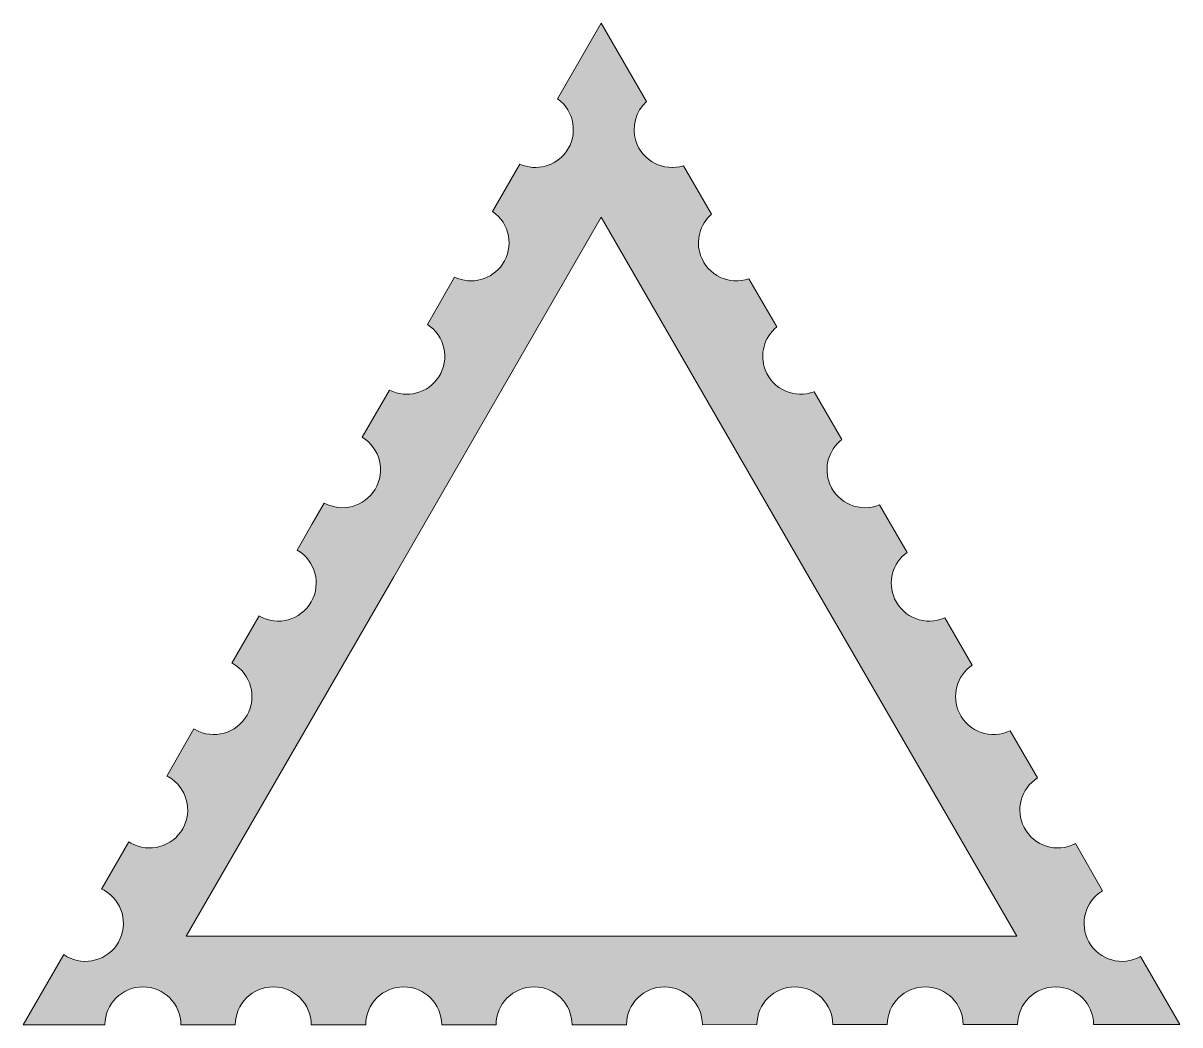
# Model space of a CAD drawing. Extents: x 36 to 828, y 89 to 775.
import ezdxf

# ---------------------------------------------------------------- set-up
doc = ezdxf.new("R2010")
doc.units = 0
doc.header["$MEASUREMENT"] = 0
doc.layers.add('Layer 1', color=7, linetype='Continuous')

msp = doc.modelspace()

# ---------------------------------------------------------------- hatches: boundary and pattern name
at = {"layer": 'Layer 1', "true_color": 0xffffff}
h = msp.add_hatch(color=7, dxfattribs=at)
h.dxf.hatch_style = 2
edge = h.paths.add_edge_path()
edge.add_spline(control_points=[(801.11, 135.78), (788.57, 128.79), (772.73, 133.28), (765.73, 145.82), (758.88, 158.1), (763.03, 173.59), (775.09, 180.8), (775.09, 180.8), (756.43, 213.11), (756.43, 213.11), (743.7, 206.48), (728.01, 211.41), (721.37, 224.14), (715.14, 236.09), (719.08, 250.83), (730.45, 258.07), (730.45, 258.07), (711.75, 290.44), (711.75, 290.44), (698.83, 284.18), (683.29, 289.57), (677.02, 302.48), (671.38, 314.1), (675.13, 328.09), (685.81, 335.34), (685.81, 335.34), (667.07, 367.78), (667.07, 367.78), (653.97, 361.89), (638.57, 367.74), (632.69, 380.84), (627.63, 392.1), (631.18, 405.36), (641.18, 412.59), (641.18, 412.59), (629.9, 432.12), (629.9, 432.12), (629.9, 432.12), (622.37, 445.15), (622.37, 445.15), (609.11, 439.64), (593.9, 445.92), (588.39, 459.18), (583.86, 470.06), (587.23, 482.62), (596.58, 489.79), (596.58, 489.79), (577.65, 522.55), (577.65, 522.55), (564.25, 517.43), (549.22, 524.14), (544.1, 537.54), (540.09, 548.03), (543.26, 559.91), (551.98, 566.99), (551.98, 566.99), (532.93, 599.95), (532.93, 599.95), (519.37, 595.22), (504.54, 602.38), (499.82, 615.95), (496.3, 626.02), (499.3, 637.22), (507.37, 644.19), (507.37, 644.19), (488.21, 677.37), (488.21, 677.37), (474.52, 673.04), (459.9, 680.63), (455.57, 694.32), (452.52, 703.97), (455.34, 714.51), (462.8, 721.34), (462.8, 721.34), (431.8, 775), (431.8, 775), (431.8, 775), (401.94, 723.25), (401.94, 723.25), (413.59, 714.84), (416.21, 698.58), (407.8, 686.94), (400.58, 676.95), (387.33, 673.39), (376.08, 678.43), (376.08, 678.43), (357.36, 645.98), (357.36, 645.98), (369.22, 637.89), (372.28, 621.72), (364.2, 609.86), (356.96, 599.24), (343.04, 595.5), (331.45, 601.08), (331.45, 601.08), (312.76, 568.68), (312.76, 568.68), (324.83, 560.92), (328.33, 544.85), (320.57, 532.77), (313.33, 521.51), (298.72, 517.59), (286.82, 523.72), (286.82, 523.72), (268.16, 491.39), (268.16, 491.39), (280.44, 483.94), (284.36, 467.96), (276.92, 455.68), (269.7, 443.78), (254.39, 439.67), (242.19, 446.36), (242.19, 446.36), (233.9, 432), (233.9, 432), (233.9, 432), (223.57, 414.09), (223.57, 414.09), (236.04, 406.96), (240.38, 391.07), (233.25, 378.6), (226.14, 366.15), (210.3, 361.8), (197.83, 368.87), (197.74, 368.92), (197.66, 368.98), (197.57, 369.04), (197.57, 369.04), (178.94, 336.74), (178.94, 336.74), (179.12, 336.65), (179.3, 336.57), (179.48, 336.47), (191.99, 329.4), (196.39, 313.52), (189.31, 301.02), (182.24, 288.51), (166.36, 284.11), (153.85, 291.18), (153.84, 291.19), (153.83, 291.2), (153.82, 291.2), (153.53, 291.37), (153.26, 291.56), (152.97, 291.74), (152.97, 291.74), (134.31, 259.39), (134.31, 259.39), (134.7, 259.19), (135.09, 259.02), (135.47, 258.81), (147.97, 251.73), (152.37, 235.85), (145.29, 223.35), (138.21, 210.84), (122.34, 206.44), (109.83, 213.52), (109.83, 213.53), (109.82, 213.53), (109.81, 213.53), (109.31, 213.82), (108.85, 214.13), (108.38, 214.44), (108.38, 214.44), (89.68, 182.03), (89.68, 182.03), (90.28, 181.75), (90.87, 181.47), (91.46, 181.14), (103.96, 174.05), (108.35, 158.18), (101.27, 145.67), (94.18, 133.17), (78.3, 128.78), (65.8, 135.87), (65.1, 136.26), (64.43, 136.7), (63.78, 137.15), (63.78, 137.15), (36, 89), (36, 89), (36, 89), (92.01, 89.01), (92.01, 89.01), (92.02, 103.38), (103.67, 115.02), (118.04, 115.02), (132.39, 115.01), (144.03, 103.38), (144.05, 89.03), (144.05, 89.03), (181.28, 89.04), (181.28, 89.04), (181.3, 103.41), (192.97, 115.04), (207.34, 115.02), (221.67, 115), (233.28, 103.39), (233.31, 89.05), (233.31, 89.05), (270.55, 89.06), (270.55, 89.06), (270.59, 103.43), (282.26, 115.05), (296.63, 115.02), (310.94, 114.98), (322.54, 103.39), (322.58, 89.08), (322.58, 89.08), (359.82, 89.09), (359.82, 89.09), (359.87, 103.46), (371.56, 115.07), (385.93, 115.02), (400.22, 114.97), (411.79, 103.4), (411.85, 89.11), (411.85, 89.11), (432, 89.11), (432, 89.11), (432, 89.11), (449.1, 89.12), (449.1, 89.12), (449.16, 103.48), (460.86, 115.08), (475.22, 115.01), (489.49, 114.95), (501.05, 103.4), (501.12, 89.13), (501.12, 89.13), (538.37, 89.14), (538.37, 89.14), (538.45, 103.51), (550.16, 115.09), (564.52, 115.01), (578.77, 114.93), (590.3, 103.41), (590.39, 89.16), (590.39, 89.16), (627.64, 89.17), (627.64, 89.17), (627.73, 103.53), (639.45, 115.1), (653.82, 115.01), (668.05, 114.92), (679.56, 103.41), (679.66, 89.18), (679.66, 89.18), (716.91, 89.2), (716.91, 89.2), (717.01, 103.56), (728.74, 115.12), (743.11, 115.01), (757.32, 114.91), (768.82, 103.42), (768.93, 89.21), (768.93, 89.21), (828, 89.23), (828, 89.23), (828, 89.23), (801.11, 135.78), (801.11, 135.78)], knot_values=[0, 0, 0, 0, 1, 1, 1, 2, 2, 2, 3, 3, 3, 4, 4, 4, 5, 5, 5, 6, 6, 6, 7, 7, 7, 8, 8, 8, 9, 9, 9, 10, 10, 10, 11, 11, 11, 12, 12, 12, 13, 13, 13, 14, 14, 14, 15, 15, 15, 16, 16, 16, 17, 17, 17, 18, 18, 18, 19, 19, 19, 20, 20, 20, 21, 21, 21, 22, 22, 22, 23, 23, 23, 24, 24, 24, 25, 25, 25, 26, 26, 26, 27, 27, 27, 28, 28, 28, 29, 29, 29, 30, 30, 30, 31, 31, 31, 32, 32, 32, 33, 33, 33, 34, 34, 34, 35, 35, 35, 36, 36, 36, 37, 37, 37, 38, 38, 38, 39, 39, 39, 40, 40, 40, 41, 41, 41, 42, 42, 42, 43, 43, 43, 44, 44, 44, 45, 45, 45, 46, 46, 46, 47, 47, 47, 48, 48, 48, 49, 49, 49, 50, 50, 50, 51, 51, 51, 52, 52, 52, 53, 53, 53, 54, 54, 54, 55, 55, 55, 56, 56, 56, 57, 57, 57, 58, 58, 58, 59, 59, 59, 60, 60, 60, 61, 61, 61, 62, 62, 62, 63, 63, 63, 64, 64, 64, 65, 65, 65, 66, 66, 66, 67, 67, 67, 68, 68, 68, 69, 69, 69, 70, 70, 70, 71, 71, 71, 72, 72, 72, 73, 73, 73, 74, 74, 74, 75, 75, 75, 76, 76, 76, 77, 77, 77, 78, 78, 78, 79, 79, 79, 80, 80, 80, 81, 81, 81, 82, 82, 82, 83, 83, 83, 84, 84, 84, 85, 85, 85, 86, 86, 86, 87, 87, 87, 87], degree=3, periodic=1)
h.paths.add_polyline_path([(432, 149.72), (147.74, 149.63), (289.8, 395.85), (431.86, 642.06), (574.06, 395.93), (716.26, 149.8)])

# ---------------------------------------------------------------- linework, layer by layer
at = {"layer": 'Layer 1', "lineweight": 0}
msp.add_lwpolyline([(432, 149.72), (147.74, 149.63), (289.8, 395.85), (431.86, 642.06), (574.06, 395.93), (716.26, 149.8), (432, 149.72)], dxfattribs=at)
msp.add_open_spline([(801.11, 135.78), (788.57, 128.79), (772.73, 133.28), (765.73, 145.82), (758.88, 158.1), (763.03, 173.59), (775.09, 180.8), (775.09, 180.8), (756.43, 213.11), (756.43, 213.11), (743.7, 206.48), (728.01, 211.41), (721.37, 224.14), (715.14, 236.09), (719.08, 250.83), (730.45, 258.07), (730.45, 258.07), (711.75, 290.44), (711.75, 290.44), (698.83, 284.18), (683.29, 289.57), (677.02, 302.48), (671.38, 314.1), (675.13, 328.09), (685.81, 335.34), (685.81, 335.34), (667.07, 367.78), (667.07, 367.78), (653.97, 361.89), (638.57, 367.74), (632.69, 380.84), (627.63, 392.1), (631.18, 405.36), (641.18, 412.59), (641.18, 412.59), (629.9, 432.12), (629.9, 432.12), (629.9, 432.12), (622.37, 445.15), (622.37, 445.15), (609.11, 439.64), (593.9, 445.92), (588.39, 459.18), (583.86, 470.06), (587.23, 482.62), (596.58, 489.79), (596.58, 489.79), (577.65, 522.55), (577.65, 522.55), (564.25, 517.43), (549.22, 524.14), (544.1, 537.54), (540.09, 548.03), (543.26, 559.91), (551.98, 566.99), (551.98, 566.99), (532.93, 599.95), (532.93, 599.95), (519.37, 595.22), (504.54, 602.38), (499.82, 615.95), (496.3, 626.02), (499.3, 637.22), (507.37, 644.19), (507.37, 644.19), (488.21, 677.37), (488.21, 677.37), (474.52, 673.04), (459.9, 680.63), (455.57, 694.32), (452.52, 703.97), (455.34, 714.51), (462.8, 721.34), (462.8, 721.34), (431.8, 775), (431.8, 775), (431.8, 775), (401.94, 723.25), (401.94, 723.25), (413.59, 714.84), (416.21, 698.58), (407.8, 686.94), (400.58, 676.95), (387.33, 673.39), (376.08, 678.43), (376.08, 678.43), (357.36, 645.98), (357.36, 645.98), (369.22, 637.89), (372.28, 621.72), (364.2, 609.86), (356.96, 599.24), (343.04, 595.5), (331.45, 601.08), (331.45, 601.08), (312.76, 568.68), (312.76, 568.68), (324.83, 560.92), (328.33, 544.85), (320.57, 532.77), (313.33, 521.51), (298.72, 517.59), (286.82, 523.72), (286.82, 523.72), (268.16, 491.39), (268.16, 491.39), (280.44, 483.94), (284.36, 467.96), (276.92, 455.68), (269.7, 443.78), (254.39, 439.67), (242.19, 446.36), (242.19, 446.36), (233.9, 432), (233.9, 432), (233.9, 432), (223.57, 414.09), (223.57, 414.09), (236.04, 406.96), (240.38, 391.07), (233.25, 378.6), (226.14, 366.15), (210.3, 361.8), (197.83, 368.87), (197.74, 368.92), (197.66, 368.98), (197.57, 369.04), (197.57, 369.04), (178.94, 336.74), (178.94, 336.74), (179.12, 336.65), (179.3, 336.57), (179.48, 336.47), (191.99, 329.4), (196.39, 313.52), (189.31, 301.02), (182.24, 288.51), (166.36, 284.11), (153.85, 291.18), (153.84, 291.19), (153.83, 291.2), (153.82, 291.2), (153.53, 291.37), (153.26, 291.56), (152.97, 291.74), (152.97, 291.74), (134.31, 259.39), (134.31, 259.39), (134.7, 259.19), (135.09, 259.02), (135.47, 258.81), (147.97, 251.73), (152.37, 235.85), (145.29, 223.35), (138.21, 210.84), (122.34, 206.44), (109.83, 213.52), (109.83, 213.53), (109.82, 213.53), (109.81, 213.53), (109.31, 213.82), (108.85, 214.13), (108.38, 214.44), (108.38, 214.44), (89.68, 182.03), (89.68, 182.03), (90.28, 181.75), (90.87, 181.47), (91.46, 181.14), (103.96, 174.05), (108.35, 158.18), (101.27, 145.67), (94.18, 133.17), (78.3, 128.78), (65.8, 135.87), (65.1, 136.26), (64.43, 136.7), (63.78, 137.15), (63.78, 137.15), (36, 89), (36, 89), (36, 89), (92.01, 89.01), (92.01, 89.01), (92.02, 103.38), (103.67, 115.02), (118.04, 115.02), (132.39, 115.01), (144.03, 103.38), (144.05, 89.03), (144.05, 89.03), (181.28, 89.04), (181.28, 89.04), (181.3, 103.41), (192.97, 115.04), (207.34, 115.02), (221.67, 115), (233.28, 103.39), (233.31, 89.05), (233.31, 89.05), (270.55, 89.06), (270.55, 89.06), (270.59, 103.43), (282.26, 115.05), (296.63, 115.02), (310.94, 114.98), (322.54, 103.39), (322.58, 89.08), (322.58, 89.08), (359.82, 89.09), (359.82, 89.09), (359.87, 103.46), (371.56, 115.07), (385.93, 115.02), (400.22, 114.97), (411.79, 103.4), (411.85, 89.11), (411.85, 89.11), (432, 89.11), (432, 89.11), (432, 89.11), (449.1, 89.12), (449.1, 89.12), (449.16, 103.48), (460.86, 115.08), (475.22, 115.01), (489.49, 114.95), (501.05, 103.4), (501.12, 89.13), (501.12, 89.13), (538.37, 89.14), (538.37, 89.14), (538.45, 103.51), (550.16, 115.09), (564.52, 115.01), (578.77, 114.93), (590.3, 103.41), (590.39, 89.16), (590.39, 89.16), (627.64, 89.17), (627.64, 89.17), (627.73, 103.53), (639.45, 115.1), (653.82, 115.01), (668.05, 114.92), (679.56, 103.41), (679.66, 89.18), (679.66, 89.18), (716.91, 89.2), (716.91, 89.2), (717.01, 103.56), (728.74, 115.12), (743.11, 115.01), (757.32, 114.91), (768.82, 103.42), (768.93, 89.21), (768.93, 89.21), (828, 89.23), (828, 89.23), (828, 89.23), (801.11, 135.78), (801.11, 135.78)], degree=3, knots=[0, 0, 0, 0, 1, 1, 1, 2, 2, 2, 3, 3, 3, 4, 4, 4, 5, 5, 5, 6, 6, 6, 7, 7, 7, 8, 8, 8, 9, 9, 9, 10, 10, 10, 11, 11, 11, 12, 12, 12, 13, 13, 13, 14, 14, 14, 15, 15, 15, 16, 16, 16, 17, 17, 17, 18, 18, 18, 19, 19, 19, 20, 20, 20, 21, 21, 21, 22, 22, 22, 23, 23, 23, 24, 24, 24, 25, 25, 25, 26, 26, 26, 27, 27, 27, 28, 28, 28, 29, 29, 29, 30, 30, 30, 31, 31, 31, 32, 32, 32, 33, 33, 33, 34, 34, 34, 35, 35, 35, 36, 36, 36, 37, 37, 37, 38, 38, 38, 39, 39, 39, 40, 40, 40, 41, 41, 41, 42, 42, 42, 43, 43, 43, 44, 44, 44, 45, 45, 45, 46, 46, 46, 47, 47, 47, 48, 48, 48, 49, 49, 49, 50, 50, 50, 51, 51, 51, 52, 52, 52, 53, 53, 53, 54, 54, 54, 55, 55, 55, 56, 56, 56, 57, 57, 57, 58, 58, 58, 59, 59, 59, 60, 60, 60, 61, 61, 61, 62, 62, 62, 63, 63, 63, 64, 64, 64, 65, 65, 65, 66, 66, 66, 67, 67, 67, 68, 68, 68, 69, 69, 69, 70, 70, 70, 71, 71, 71, 72, 72, 72, 73, 73, 73, 74, 74, 74, 75, 75, 75, 76, 76, 76, 77, 77, 77, 78, 78, 78, 79, 79, 79, 80, 80, 80, 81, 81, 81, 82, 82, 82, 83, 83, 83, 84, 84, 84, 85, 85, 85, 86, 86, 86, 87, 87, 87, 87], dxfattribs=at)

doc.saveas('drawing.dxf')
